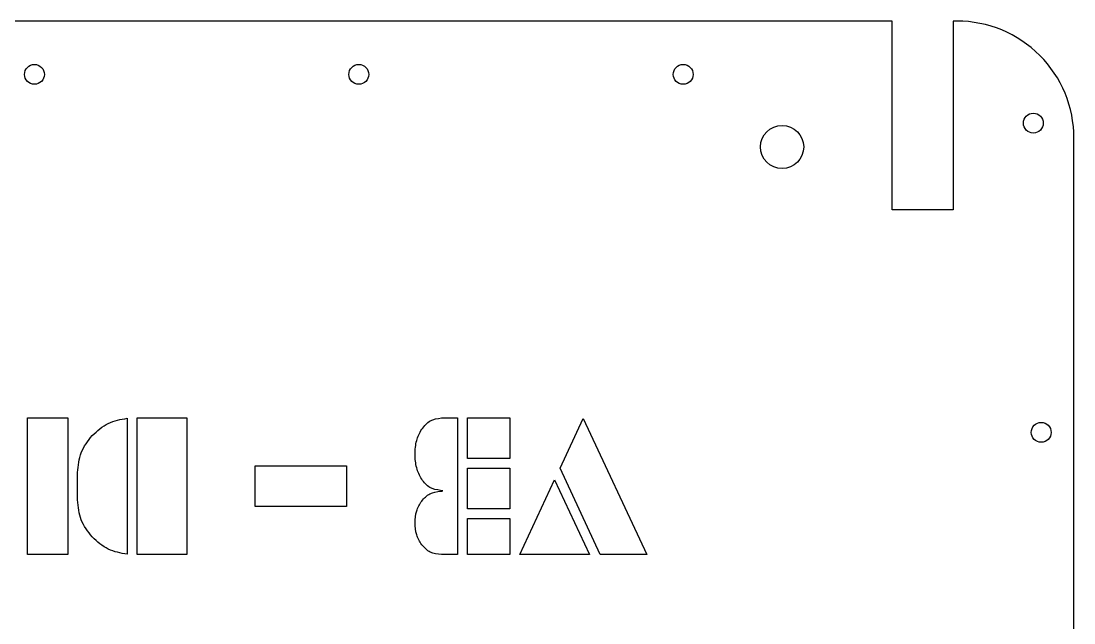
# Model space of a CAD drawing. Header units: millimetres. Extents: x -152 to 152, y -101 to 105.
# Drawn here: x -1.9 to 151.6, y 17 to 104.8 of the extents above; entities that cross this region are included whole.
import ezdxf

# ---------------------------------------------------------------- set-up
doc = ezdxf.new("R2010")
doc.units = ezdxf.units.MM
doc.layers.add('CUTOUTS', color=1, linetype='CONTINUOUS')
doc.layers.add('PERIMETER', color=5, linetype='CONTINUOUS')

msp = doc.modelspace()

# ---------------------------------------------------------------- linework, layer by layer
at = {"layer": 'CUTOUTS'}
for p, q in [((13.54, 46.88), (13.54, 27.05)), ((59.35, 46.92), (61.69, 46.92)), ((61.69, 46.92), (61.69, 27)), ((6.3, 34.97), (6.3, 38.96)), ((61.69, 27), (59.35, 27))]:
    msp.add_line(p, q, dxfattribs=at)
for points in [[(4.88, 46.92), (4.88, 27.02), (-1.03, 27.02), (-1.03, 46.92)], [(22.21, 27.02), (14.97, 27.02), (14.97, 46.92), (22.21, 46.92)], [(63.12, 46.92), (69.3, 46.92), (69.3, 41.01), (63.12, 41.01)], [(89.27, 27.02), (82.49, 27.02), (76.63, 39.59), (80.02, 46.85)], [(45.5, 34.01), (32.2, 34.01), (32.2, 39.92), (45.5, 39.92)], [(69.3, 33.67), (63.12, 33.67), (63.12, 39.58), (69.3, 39.58)], [(75.83, 37.9), (80.92, 27.02), (70.75, 27.02)], [(69.3, 27), (63.12, 27), (63.12, 32.25), (69.3, 32.25)]]:
    msp.add_lwpolyline(points, close=True, dxfattribs=at)
for centre, radius in [((0, 97), 1.45), ((47.29, 97), 1.45), ((94.58, 97), 1.45), ((145.63, 89.9), 1.45), ((109, 86.42), 3.15), ((146.78, 44.82), 1.45)]:
    msp.add_circle(centre, radius, dxfattribs=at)
for points, knots in [([(8.43, 44.36), (9.17, 45.04), (9.91, 45.71), (10.77, 46.13), (11.61, 46.54), (12.57, 46.71), (13.54, 46.88)], [0.0004179, 0.0004179, 0.0004179, 0.0004179, 0.296174, 0.296174, 0.296174, 0.5842555, 0.5842555, 0.5842555, 0.5842555]), ([(56.46, 45.27), (56.84, 45.76), (57.23, 46.24), (57.71, 46.51), (58.18, 46.76), (58.76, 46.84), (59.35, 46.92)], [0.0004591, 0.0004591, 0.0004591, 0.0004591, 0.1783027, 0.1783027, 0.1783027, 0.3488133, 0.3488133, 0.3488133, 0.3488133]), ([(55.49, 41.63), (55.52, 42.31), (55.55, 42.99), (55.73, 43.62), (55.89, 44.19), (56.17, 44.73), (56.46, 45.27)], [0.0002317, 0.0002317, 0.0002317, 0.0002317, 0.2014859, 0.2014859, 0.2014859, 0.3833753, 0.3833753, 0.3833753, 0.3833753]), ([(6.3, 38.96), (6.39, 39.97), (6.48, 40.97), (6.83, 41.86), (7.18, 42.76), (7.8, 43.56), (8.43, 44.36)], [0.0002186, 0.0002186, 0.0002186, 0.0002186, 0.2962833, 0.2962833, 0.2962833, 0.5938686, 0.5938686, 0.5938686, 0.5938686]), ([(56.46, 37.99), (56.17, 38.53), (55.89, 39.08), (55.73, 39.65), (55.55, 40.28), (55.52, 40.95), (55.49, 41.63)], [0.0004605, 0.0004605, 0.0004605, 0.0004605, 0.1823623, 0.1823623, 0.1823623, 0.3836166, 0.3836166, 0.3836166, 0.3836166]), ([(59.54, 36.29), (59.43, 36.31), (59.32, 36.33), (59.21, 36.35), (58.65, 36.44), (58.1, 36.53), (57.66, 36.79), (57.19, 37.06), (56.83, 37.52), (56.46, 37.99)], [-0.0319392, -0.0319392, -0.0319392, -0.0319392, 0, 0, 0, 0.1630641, 0.1630641, 0.1630641, 0.3346083, 0.3346083, 0.3346083, 0.3346083]), ([(56.46, 34.8), (56.83, 35.22), (57.2, 35.62), (57.66, 35.86), (58.11, 36.1), (58.66, 36.17), (59.21, 36.25), (59.32, 36.26), (59.43, 36.28), (59.54, 36.29)], [0.0004726, 0.0004726, 0.0004726, 0.0004726, 0.1622834, 0.1622834, 0.1622834, 0.323893, 0.323893, 0.323893, 0.3559233, 0.3559233, 0.3559233, 0.3559233]), ([(8.43, 29.57), (7.8, 30.37), (7.18, 31.17), (6.83, 32.06), (6.48, 32.96), (6.39, 33.96), (6.3, 34.97)], [0.0004145, 0.0004145, 0.0004145, 0.0004145, 0.2974466, 0.2974466, 0.2974466, 0.5941625, 0.5941625, 0.5941625, 0.5941625]), ([(55.49, 31.63), (55.52, 32.22), (55.56, 32.82), (55.73, 33.36), (55.89, 33.86), (56.17, 34.33), (56.46, 34.8)], [0.0002754, 0.0002754, 0.0002754, 0.0002754, 0.1769408, 0.1769408, 0.1769408, 0.3394055, 0.3394055, 0.3394055, 0.3394055]), ([(56.46, 28.45), (56.17, 28.92), (55.89, 29.39), (55.73, 29.89), (55.56, 30.43), (55.52, 31.03), (55.49, 31.63)], [0.0004998, 0.0004998, 0.0004998, 0.0004998, 0.162946, 0.162946, 0.162946, 0.3396119, 0.3396119, 0.3396119, 0.3396119]), ([(13.54, 27.05), (12.57, 27.22), (11.61, 27.39), (10.77, 27.8), (9.91, 28.22), (9.17, 28.89), (8.43, 29.57)], [0.0058069, 0.0058069, 0.0058069, 0.0058069, 0.2938893, 0.2938893, 0.2938893, 0.589648, 0.589648, 0.589648, 0.589648]), ([(59.35, 27), (58.77, 27.06), (58.19, 27.12), (57.71, 27.36), (57.24, 27.6), (56.85, 28.02), (56.46, 28.45)], [0.0002474, 0.0002474, 0.0002474, 0.0002474, 0.1696788, 0.1696788, 0.1696788, 0.3374359, 0.3374359, 0.3374359, 0.3374359])]:
    msp.add_open_spline(points, degree=3, knots=knots, dxfattribs=at)
at = {"layer": 'PERIMETER'}
msp.add_lwpolyline([(125.05, 77.27), (125.05, 104.77), (-125.05, 104.77), (-125.05, 77.27), (-133.95, 77.27), (-133.95, 104.77), (-134.5, 104.77, 0.414214), (-151.55, 87.72), (-151.55, -83.72, 0.414214), (-134.5, -100.77), (134.5, -100.77, 0.414214), (151.55, -83.72), (151.55, 87.72, 0.414214), (134.5, 104.77), (133.95, 104.77), (133.95, 77.27)], format="xyb", close=True, dxfattribs=at)

doc.saveas('drawing.dxf')
